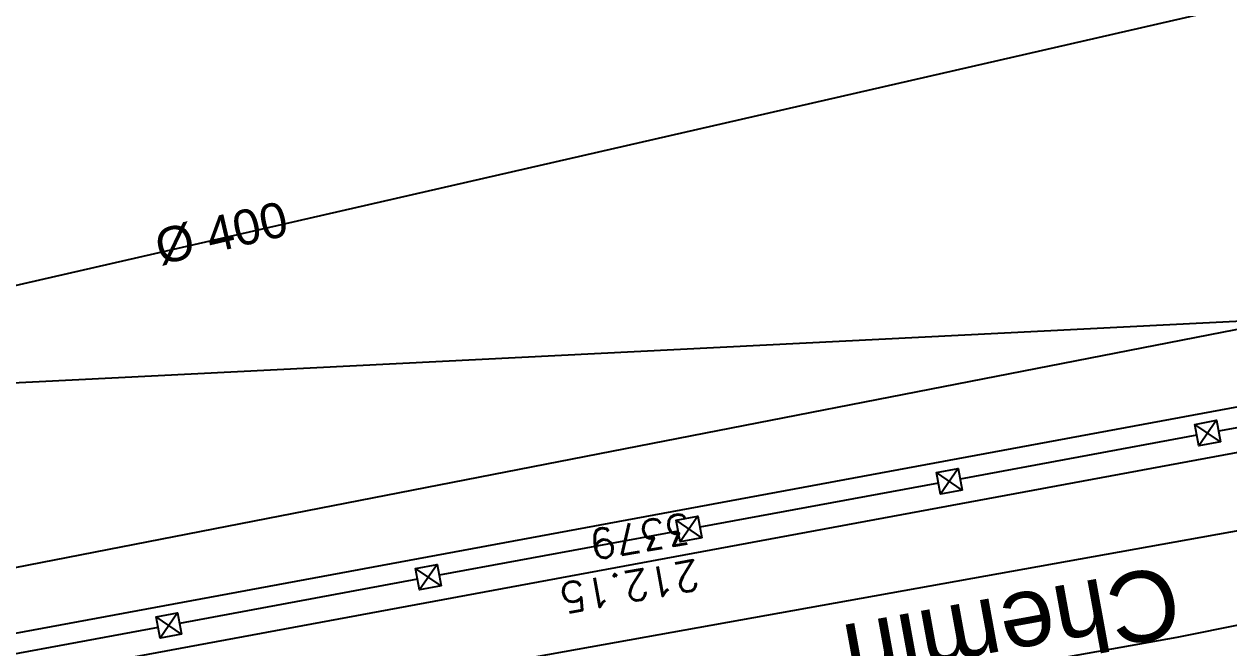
# Model space of a CAD drawing. Extents: x -2313930 to 3286427, y -3858277 to 2572692.
# Drawn here: x -7312 to -5941, y 5523 to 6232 of the extents above; entities that cross this region are included whole.
import ezdxf
from ezdxf.enums import TextEntityAlignment as Align
from ezdxf.lldxf.tags import DXFTag

# ---------------------------------------------------------------- set-up
doc = ezdxf.new("R2010")
doc.units = 0
doc.layers.add('_GAZELEC-RESERVATION 2', color=132, linetype='Continuous', lineweight=18)
doc.layers.add('Fond topo - P', color=252, linetype='Continuous', lineweight=50)
for name, color, linetype in [('AEP_SSL', 252, 'Continuous'), ('EDF_SSL', 252, 'Texte-Electricite'), ('Fond topo - CLO_MUR', 252, 'Continuous'), ('Fond topo - VOI_NOM', 252, 'Continuous'), ('Fond topo - Z_500', 252, 'Continuous'), ('prlm-VRD', 2, 'Continuous'), ('TELECOM_SSL', 252, 'Texte-Telecom'), ('UNITAIRE SSL', 252, 'UNITAIRE')]:
    doc.layers.add(name, color=color, linetype=linetype)
for name, color, linetype, plot in [('Fond topo - N', 252, 'Continuous', False), ('Fond topo - NCACHE', 252, 'Continuous', False), ('Fond topo - ZCACHE', 252, 'Continuous', False)]:
    doc.layers.add(name, color=color, linetype=linetype, plot=plot)
doc.styles.add('2000_ARIAL', font='arial.ttf', dxfattribs={"height": 0.400000006})
doc.styles.add('Lignes', font='arial.ttf', dxfattribs={"height": 0.35})
doc.styles.add('LignesA', font='arial.ttf', dxfattribs={"height": 0.349999994})
doc.styles.add('SIMPLEX', font='simplex_.ttf', dxfattribs={"height": 1.25})
doc.styles.add('TP-C_Autocad_Standard', font='simplex_.ttf', dxfattribs={"height": 1})
doc.styles.add('Tronçons', font='arial.ttf', dxfattribs={"height": 0.25})
tags = doc.linetypes.add('L16', pattern=[0.37500001490116125, 0.300000011920929, -0.07500000298023224]).pattern_tags.tags
tags[6:7] = [DXFTag(74, 4), DXFTag(75, 0), DXFTag(340, '0'), DXFTag(46, 0.0), DXFTag(50, 0.0), DXFTag(44, 0.0), DXFTag(45, 0.0)]
tags[4:5] = [DXFTag(74, 4), DXFTag(75, 0), DXFTag(340, '0'), DXFTag(46, 0.0), DXFTag(50, 0.0), DXFTag(44, 0.0), DXFTag(45, 0.0)]
tags = doc.linetypes.add('Texte-Electricite', pattern='A,5,-0.25,["ELEC",Lignes,S=1,R=0,X=0,Y=-0.18],-1.25', length=6.5).pattern_tags.tags
tags[15:16] = [DXFTag(74, 4), DXFTag(75, 0), DXFTag(340, '0'), DXFTag(46, 0.0), DXFTag(50, 0.0), DXFTag(44, 0.0), DXFTag(45, 0.0)]
tags[4:5] = [DXFTag(74, 4), DXFTag(75, 0), DXFTag(340, '0'), DXFTag(46, 0.0), DXFTag(50, 0.0), DXFTag(44, 0.0), DXFTag(45, 0.0)]
tags = doc.linetypes.add('Texte-MT', pattern='A,5,-0.25,["MT",Lignes,S=1,R=0,X=0,Y=-0.18],-1.25', length=6.5).pattern_tags.tags
tags[15:16] = [DXFTag(74, 4), DXFTag(75, 0), DXFTag(340, '0'), DXFTag(46, 0.0), DXFTag(50, 0.0), DXFTag(44, 0.0), DXFTag(45, 0.0)]
tags[4:5] = [DXFTag(74, 4), DXFTag(75, 0), DXFTag(340, '0'), DXFTag(46, 0.0), DXFTag(50, 0.0), DXFTag(44, 0.0), DXFTag(45, 0.0)]
tags = doc.linetypes.add('Texte-Telecom', pattern='A,5,-0.25,["TEL",Lignes,S=1,R=0,X=0,Y=-0.18],-1.25', length=6.5).pattern_tags.tags
tags[15:16] = [DXFTag(74, 4), DXFTag(75, 0), DXFTag(340, '0'), DXFTag(46, 0.0), DXFTag(50, 0.0), DXFTag(44, 0.0), DXFTag(45, 0.0)]
tags[4:5] = [DXFTag(74, 4), DXFTag(75, 0), DXFTag(340, '0'), DXFTag(46, 0.0), DXFTag(50, 0.0), DXFTag(44, 0.0), DXFTag(45, 0.0)]
tags = doc.linetypes.add('Texte-TelecomA', pattern='A,5,-0.25,["TEL",LignesA,S=1,R=0,X=0,Y=-0.18],-1.25', length=6.5).pattern_tags.tags
tags[15:16] = [DXFTag(74, 4), DXFTag(75, 0), DXFTag(340, '0'), DXFTag(46, 0.0), DXFTag(50, 0.0), DXFTag(44, 0.0), DXFTag(45, 0.0)]
tags[4:5] = [DXFTag(74, 4), DXFTag(75, 0), DXFTag(340, '0'), DXFTag(46, 0.0), DXFTag(50, 0.0), DXFTag(44, 0.0), DXFTag(45, 0.0)]
tags = doc.linetypes.add('UNITAIRE', pattern='A,0.25,-0.2000000029802322,0,-0.2000000029802322,0.25,-0.300000011920929,["UNI",TP-C_Autocad_Standard,S=0.1500000059604645,R=0,X=-0.1,Y=-0.05],-0.449999988079071', length=1.650000095367432).pattern_tags.tags
tags[23:24] = [DXFTag(74, 4), DXFTag(75, 0), DXFTag(340, '0'), DXFTag(46, 0.0), DXFTag(50, 0.0), DXFTag(44, 0.0), DXFTag(45, 0.0)]
tags[12:13] = [DXFTag(74, 4), DXFTag(75, 0), DXFTag(340, '0'), DXFTag(46, 0.0), DXFTag(50, 0.0), DXFTag(44, 0.0), DXFTag(45, 0.0)]
tags[10:11] = [DXFTag(74, 4), DXFTag(75, 0), DXFTag(340, '0'), DXFTag(46, 0.0), DXFTag(50, 0.0), DXFTag(44, 0.0), DXFTag(45, 0.0)]
tags[8:9] = [DXFTag(74, 4), DXFTag(75, 0), DXFTag(340, '0'), DXFTag(46, 0.0), DXFTag(50, 0.0), DXFTag(44, 0.0), DXFTag(45, 0.0)]
tags[6:7] = [DXFTag(74, 4), DXFTag(75, 0), DXFTag(340, '0'), DXFTag(46, 0.0), DXFTag(50, 0.0), DXFTag(44, 0.0), DXFTag(45, 0.0)]
tags[4:5] = [DXFTag(74, 4), DXFTag(75, 0), DXFTag(340, '0'), DXFTag(46, 0.0), DXFTag(50, 0.0), DXFTag(44, 0.0), DXFTag(45, 0.0)]

# ---------------------------------------------------------------- blocks, each defined once
blk = doc.blocks.new('PTOPO')
at = {"layer": 'Fond topo - NCACHE', "style": 'SIMPLEX'}
blk.add_attdef('MAT', text='', height=0.34, dxfattribs=at).set_placement((0.09999999986030161, -0.09999999962747097), align=Align.TOP_LEFT)
at = {"layer": 'Fond topo - ZCACHE', "style": 'SIMPLEX'}
blk.add_attdef('ALT', (0.09999999986030161, 0.09999999962747097), '', height=0.34, dxfattribs=at)
blk = doc.blocks.new('A$C1F970F0F')
at = {"layer": 'AEP_SSL', "elevation": 9.999999999999998e-08, "flags": 128}
blk.add_lwpolyline([(-10084.93277844263, 5093.930148438846), (-9750.791620834418, 5135.5756579271), (-3128.109925920724, 6321.886190847606), (-538.2744943762264, 6794.667455972196), (-236.899884080834, 9072.411970745992), (154.0690051004237, 9291.318023383576), (2068.234834202161, 10286.47979625637), (4929.096988442494, 11795.62350952535), (5831.943443331371, 12343.47571871864), (5644.547691266249, 12887.93525940639), (4850.760829103805, 13701.34358382695)], dxfattribs=at)
at = {"layer": 'EDF_SSL', "linetype": 'Texte-MT', "elevation": 9.999999999999998e-08, "flags": 128}
blk.add_lwpolyline([(-10605.24755893916, -1087.243444949462), (-9871.024919901258, 5454.646601530631), (-9813.117681349795, 5614.486484857796), (-9256.616976485166, 5923.473242253717), (-8799.13613630993, 5646.609576042702), (-8267.576586649942, 5593.500203318741), (-5762.0770564726, 6081.872554389967), (-4183.597292868954, 6396.686264550111), (-3538.986020602817, 6692.687627343169), (-2824.138039855754, 6428.356494820026), (-615.9396546429546, 6802.884084155441), (-262.5046420332196, 8461.235250973023), (-193.4502564723132, 8712.902150223255), (139.2306060843939, 8893.662518143177), (555.9703724045021, 9251.5491897469), (1680.577767184984, 9828.549923444656)], dxfattribs=at)
at = {"layer": 'EDF_SSL', "linetype": 'Texte-MT', "flags": 128}
blk.add_lwpolyline([(-8369.911624552822, 5276.099588330418), (-5994.287512905468, 5699.674866922907), (-3013.422435617031, 6298.709752970984), (-2917.709661664371, 6238.158421745848)], dxfattribs=at)
at = {"layer": 'Fond topo - CLO_MUR', "ltscale": 2, "flags": 128}
for points in [[(-5610.898295003875, 5968.688993446425), (-5646.934922076375, 5961.401510780587), (-8311.623891578827, 5467.826023336904), (-8623.199926036092, 5456.55323439447), (-8927.732306211929, 5525.746055761469), (-9201.792525148683, 5679.343605229515), (-9431.031190294101, 5900.618956539477), (-9593.526009106537, 6167.90755429009), (-9673.823329735804, 6459.976001236856)], [(-5621.007108361132, 6018.67711093867), (-5656.634297822089, 6011.472426568642), (-8317.220368442477, 5518.656911610055), (-8618.39150681487, 5507.760570740641), (-8909.2360534134, 5573.843378545509), (-9171.11235904059, 5720.612431584784), (-9390.873439773375, 5932.73943183509), (-9546.953323150592, 6189.476067735875), (-9628.50516176015, 6466.621949156199)], [(-5945.166367999951, 5921.808091156532), (-5974.301482177026, 5941.836698824469)], [(-5949.719621324972, 5946.389952270107), (-5969.748228908852, 5917.254837911234)], [(-6239.045548010406, 5867.070261074885), (-6268.180662222141, 5887.098868559809)], [(-6243.598801370086, 5891.652122005447), (-6263.627408953966, 5862.517007646577)], [(-6535.225865991648, 5812.777682636446), (-6564.360980168723, 5832.806290304383)], [(-6539.779119316669, 5837.359543750021), (-6559.807726774386, 5808.224429556831)], [(-6831.526936014669, 5757.99419962616), (-6860.662050214622, 5778.022807298428)], [(-6836.080189345238, 5782.576060835573), (-6856.108796946447, 5753.440946385195)], [(-7126.803101623613, 5703.014586159197), (-7155.938215910211, 5723.043193373937)], [(-7131.356355097675, 5727.596447111422), (-7151.384962607378, 5698.461332643715)]]:
    blk.add_lwpolyline(points, dxfattribs=at)
at = {"layer": 'Fond topo - CLO_MUR', "linetype": 'L16', "ltscale": 2, "flags": 128}
for points in [[(-5676.202727469601, 5983.022345133219), (-5947.442994605271, 5934.099021702488)], [(-5972.024855537049, 5929.545768461523), (-6241.322174615726, 5879.361191620841)], [(-6265.904035582163, 5874.807938196865), (-6537.502492596967, 5825.068613182402)], [(-6562.084353449022, 5820.515359736764), (-6833.803562625536, 5770.285130267955)], [(-6858.385423586426, 5765.731876748139), (-7129.079728377972, 5715.305516543804)], [(-7153.661589195368, 5710.752263281178), (-7424.075995854382, 5660.911753349696)]]:
    blk.add_lwpolyline(points, dxfattribs=at)
at = {"layer": 'Fond topo - CLO_MUR', "ltscale": 2, "flags": 128}
for points in [[(-5945.166367999951, 5921.808091156532), (-5969.748228817346, 5917.254837893905), (-5974.301482177026, 5941.836698824469), (-5949.719621359631, 5946.389952087095)], [(-6239.045548010406, 5867.070261074885), (-6263.62740886246, 5862.517007629247), (-6268.180662222141, 5887.098868559809), (-6243.598801313239, 5891.652121805108)], [(-6535.225865877266, 5812.777682614785), (-6559.807726774386, 5808.224429556831), (-6564.360980168723, 5832.806290304383), (-6539.779119225163, 5837.359543732692)], [(-6831.526936014669, 5757.99419962616), (-6856.108796832065, 5753.440946363533), (-6860.662050214622, 5778.022807298428), (-6836.080189345238, 5782.576060835573)], [(-7126.803101623613, 5703.014586159197), (-7151.384962607378, 5698.461332643715), (-7155.938215910211, 5723.043193373937), (-7131.356355040827, 5727.596446911081)]]:
    blk.add_lwpolyline(points, close=True, dxfattribs=at)
at = {"layer": 'TELECOM_SSL', "linetype": 'Texte-TelecomA', "elevation": 9.999999999999998e-08, "flags": 128}
blk.add_lwpolyline([(-10749.2063741723, 5816.045000263086), (-5732.074706866975, 6068.891438771888), (-1122.78713045016, 7053.278689790898)], dxfattribs=at)
at = {"layer": 'UNITAIRE SSL', "ltscale": 2, "elevation": 9.999999999999998e-08, "flags": 128}
blk.add_lwpolyline([(-11203.91773647134, 7315.685859797379), (-9597.069181515135, 5578.000029566199), (-4253.21502402568, 6800.480356718023), (-825.2436658591316, 8394.239986691146), (171.1164741383718, 9139.45160219944), (980.7416491537941, 9531.509848289672), (2024.282900487725, 10089.44453603433), (2846.979589107878, 10509.95143402664), (3831.564375096907, 11032.01955007647), (4688.744355396339, 11539.16604167907), (5726.983094904664, 12644.47229064644), (4820.214794965383, 13573.50486951124)], dxfattribs=at)
at = {"layer": 'Fond topo - P', "ltscale": 2}
ref = blk.add_blockref('PTOPO', (-6532.841342519551, 5799.669167095559), dxfattribs=dict(at, xscale=99.99999999999994, yscale=99.99999999999994, zscale=99.99999999999994, rotation=190.0656205306617))
ref.add_attrib('MAT', '3379', dxfattribs={"layer": 'Fond topo - N', "color": 0, "ltscale": 2, "height": 33.99999999999999, "rotation": 190.0656204987762, "style": 'SIMPLEX'}).set_placement((-6544.43518436878, 5807.767489754411), align=Align.TOP_LEFT)
ref.add_attrib('ALT', '212.15', (-6540.939665282907, 5788.07532519503), dxfattribs={"layer": 'Fond topo - Z_500', "color": 0, "ltscale": 2, "height": 33.99999999999999, "rotation": 190.0656204987762, "style": 'SIMPLEX'})
at = {"layer": 'Fond topo - VOI_NOM', "style": '2000_ARIAL'}
blk.add_text('Chemin          du          Grapillon', height=79.99999999999999, rotation=190.3345836733882, dxfattribs=at).set_placement((-5999.719991166603, 5781.860216708101))
at = {"layer": 'UNITAIRE SSL', "style": 'Tronçons'}
blk.add_text('Ø 400', height=39.99999999999999, rotation=13.04812851375195, dxfattribs=at).set_placement((-7151.177513372266, 6123.014092809741))

msp = doc.modelspace()

# ---------------------------------------------------------------- linework, layer by layer
at = {"layer": '_GAZELEC-RESERVATION 2'}
msp.add_circle((486248.4803309143, -227485.9628347494), 2800178.148749841, dxfattribs=at)

# ---------------------------------------------------------------- block references
at = {"layer": 'prlm-VRD'}
msp.add_blockref('A$C1F970F0F', (-5.729869075061288, -165.0016201740946), dxfattribs=at)

doc.saveas('drawing.dxf')
